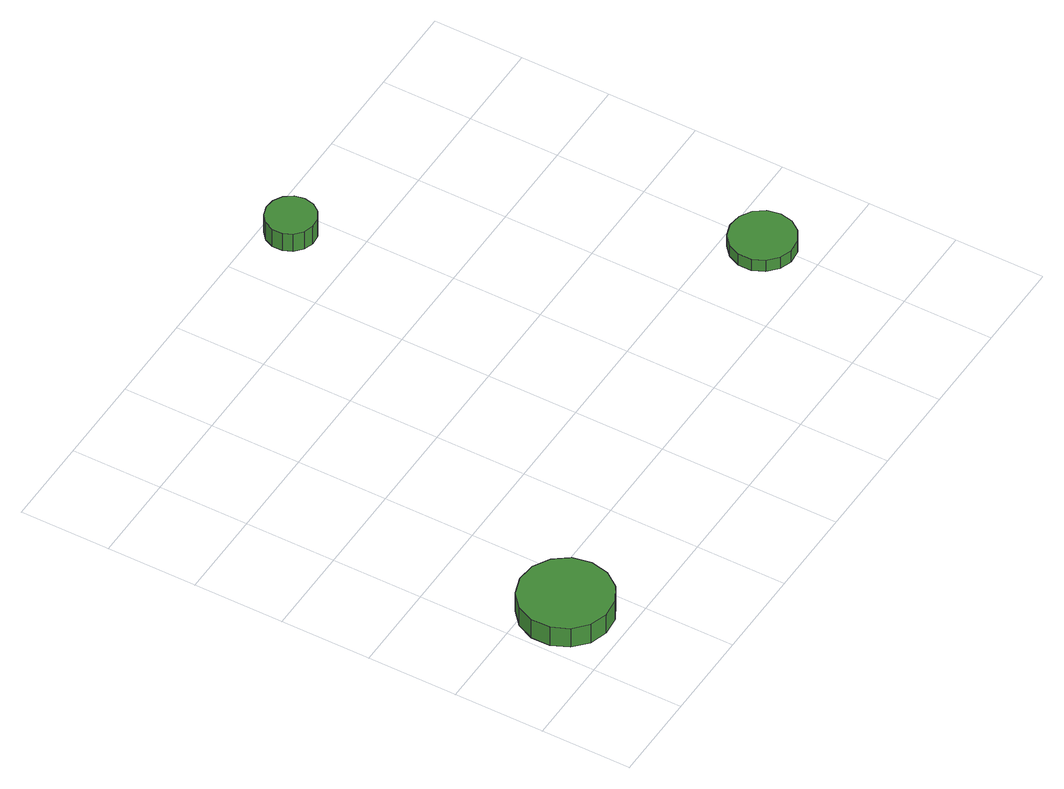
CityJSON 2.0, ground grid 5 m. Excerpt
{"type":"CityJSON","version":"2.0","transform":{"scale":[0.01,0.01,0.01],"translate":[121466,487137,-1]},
"CityObjects":{
"tree1":{"type":"SolitaryVegetationObject","attributes":{"function":"something"},"geometry":[{"type":"MultiSurface","lod":"1","boundaries":[[[0,1,2,3,4,5,6,7,8,9,10,11,12,13,14]],[[15,16,17,18,19,20,21,22,23,24,25,26,27,28,29]],[[0,29,28,1]],[[1,28,27,2]],[[2,27,26,3]],[[3,26,25,4]],[[4,25,24,5]],[[5,24,23,6]],[[6,23,22,7]],[[7,22,21,8]],[[8,21,20,9]],[[9,20,19,10]],[[10,19,18,11]],[[11,18,17,12]],[[12,17,16,13]],[[13,16,15,14]],[[14,15,29,0]]]}]},
"tree2":{"type":"SolitaryVegetationObject","attributes":{"function":"something"},"geometry":[{"type":"MultiSurface","lod":"1","boundaries":[[[30,31,32,33,34,35,36,37,38,39,40,41,42,43,44]],[[45,46,47,48,49,50,51,52,53,54,55,56,57,58,59]],[[30,59,58,31]],[[31,58,57,32]],[[32,57,56,33]],[[33,56,55,34]],[[34,55,54,35]],[[35,54,53,36]],[[36,53,52,37]],[[37,52,51,38]],[[38,51,50,39]],[[39,50,49,40]],[[40,49,48,41]],[[41,48,47,42]],[[42,47,46,43]],[[43,46,45,44]],[[44,45,59,30]]]}]},
"tree3":{"type":"SolitaryVegetationObject","attributes":{"function":"something"},"geometry":[{"type":"MultiSurface","lod":"1","boundaries":[[[60,61,62,63,64,65,66,67,68,69,70,71,72,73,74]],[[75,76,77,78,79,80,81,82,83,84,85,86,87,88,89]],[[60,89,88,61]],[[61,88,87,62]],[[62,87,86,63]],[[63,86,85,64]],[[64,85,84,65]],[[65,84,83,66]],[[66,83,82,67]],[[67,82,81,68]],[[68,81,80,69]],[[69,80,79,70]],[[70,79,78,71]],[[71,78,77,72]],[[72,77,76,73]],[[73,76,75,74]],[[74,75,89,60]]]}]}
},
"vertices":[
[532,329,189],[511,431,189],[449,516,189],[359,568,189],[255,579,189],[156,546,189],[79,477,189],[37,382,189],[37,277,189],[79,182,189],[156,112,189],[255,80,189],[359,91,189],[449,143,189],[511,228,189],[511,228,61],[449,143,61],[359,91,61],[255,80,61],[156,112,61],[79,182,61],[37,277,61],[37,382,61],[79,477,61],[156,546,61],[255,579,61],[359,568,61],[449,516,61],[511,431,61],[532,329,61],
[2000,2856,183],[1989,2911,183],[1956,2956,183],[1907,2984,183],[1851,2990,183],[1798,2973,183],[1756,2935,183],[1733,2884,183],[1733,2827,183],[1756,2776,183],[1798,2739,183],[1851,2721,183],[1907,2727,183],[1956,2755,183],[1989,2801,183],[1989,2801,62],[1956,2755,62],[1907,2727,62],[1851,2721,62],[1798,2739,62],[1756,2776,62],[1733,2827,62],[1733,2884,62],[1756,2935,62],[1798,2973,62],[1851,2990,62],[1907,2984,62],[1956,2956,62],[1989,2911,62],[2000,2856,62],
[3152,801,138],[3137,873,138],[3094,932,138],[3030,969,138],[2956,977,138],[2886,954,138],[2832,905,138],[2802,838,138],[2802,764,138],[2832,697,138],[2886,647,138],[2956,624,138],[3030,632,138],[3094,669,138],[3137,729,138],[3137,729,61],[3094,669,61],[3030,632,61],[2956,624,61],[2886,647,61],[2832,697,61],[2802,764,61],[2802,838,61],[2832,905,61],[2886,954,61],[2956,977,61],[3030,969,61],[3094,932,61],[3137,873,61],[3152,801,61]
]}
